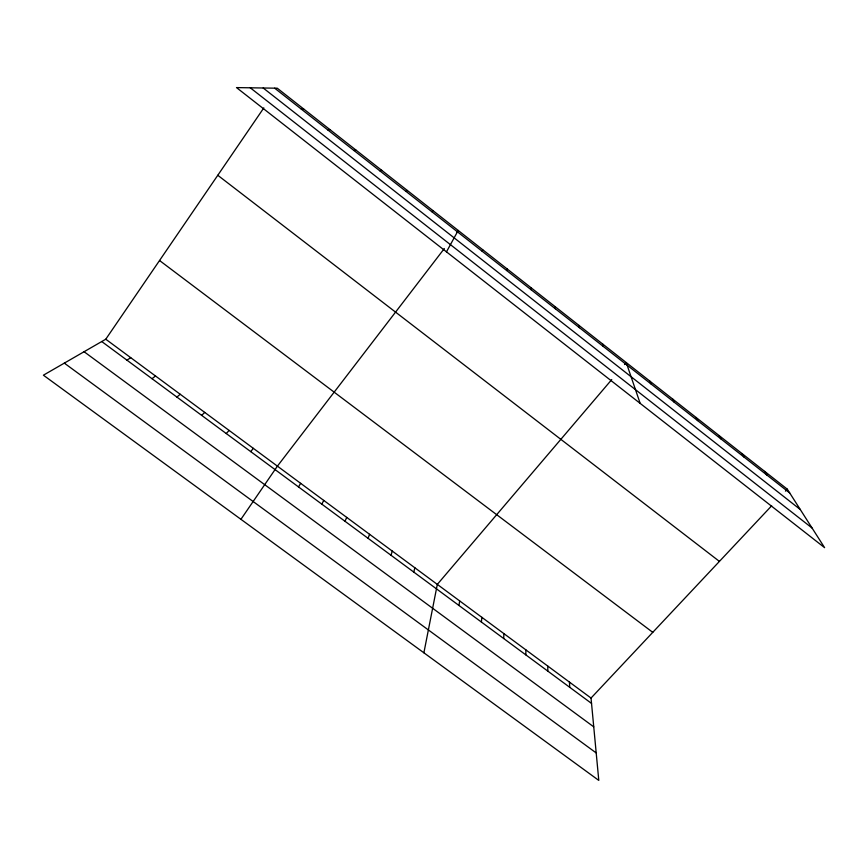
<?xml version="1.0" encoding="UTF-8"?>
<svg xmlns="http://www.w3.org/2000/svg" width="868" height="868" viewBox="0 0 868 868"><rect width="100%" height="100%" fill="white"/><g stroke="black" fill="none" stroke-linecap="round" stroke-linejoin="round"><path stroke-width="1.3" d="M525.824 654.873L525.899 649.882M531.075 289.695L531.097 287.764M503.668 638.501L503.939 633.651M481.393 622.041L481.859 617.322M458.977 605.484L459.649 600.906M506.684 270.523L506.955 268.776M423.888 652.801L437.32 584.392L611.756 379.566M413.786 572.088L414.861 567.78M390.991 555.249L392.282 551.082M482.141 251.243L482.651 249.68M368.065 538.312L369.573 534.287M345.008 521.288L346.723 517.393M321.822 504.156L323.753 500.402M446.477 251.861L458.195 230.454L456.568 232.581M298.505 486.915L300.643 483.324M105.766 339.214L591.032 698.056L598.79 780.408L43.4 375.193L105.766 339.214L263.829 107.892M240.924 519.314L277.413 466.138L444.318 248.552M250.733 451.62L253.326 448.333M624.537 364.56L626.24 362.564L640.161 403.37M431.841 211.705L432.85 210.523M226.266 433.555L229.098 430.419M591.032 698.056L771.652 505.805M785.442 491.125L787.287 489.161L277.272 88.21L236.497 87.592L824.6 547.665L787.287 489.161M201.658 415.371L204.729 412.398M176.909 397.077L180.208 394.267M406.072 191.448L407.342 190.472M151.998 378.676L155.546 376.018M126.945 360.166L130.732 357.67M380.13 171.061L381.66 170.28M354.025 150.544L355.815 149.969M327.746 129.896L329.807 129.516M301.283 109.108L303.626 108.934M64.319 363.128L596.207 752.947M84.077 351.724L593.745 726.852M101.73 341.536L591.542 703.427M159.538 260.508L652.769 632.349M217.781 175.271L719.42 561.401M263.199 88.004L800.242 509.483M250.277 87.809L812.068 528.026M274.657 88.178L789.696 492.948M764.686 471.4L766.889 475.024M741.956 453.53L743.952 456.991M719.095 435.552L720.863 438.85M696.082 417.475L697.644 420.6M672.939 399.28L674.284 402.242M649.665 380.976L650.783 383.775M602.674 344.032L603.336 346.484M578.956 325.391L579.401 327.67M555.108 306.632L555.314 308.737M569.441 682.085L569.755 687.326M547.73 666.027L547.849 671.148"/></g></svg>
